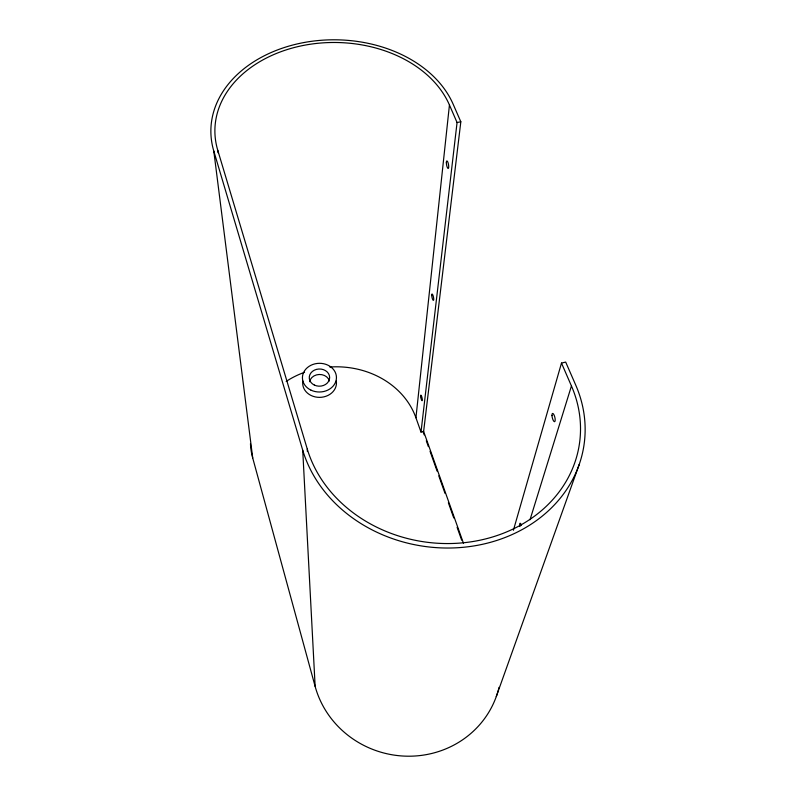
<?xml version="1.0" encoding="UTF-8"?>
<svg xmlns="http://www.w3.org/2000/svg" width="796" height="796" viewBox="0 0 796 796"><rect width="100%" height="100%" fill="white"/><g stroke="black" fill="none" stroke-linecap="round" stroke-linejoin="round"><path stroke-width="1.19" d="M498.445 689.684A94.973 90.834 14.7 0 1 407.035 756.19A94.973 90.834 14.7 0 1 315.146 686.441L252.72 457.999L213.796 151.071A124.196 92.147 0.8 0 1 302.43 42.825A124.196 92.147 0.8 0 1 453.173 104.246L460.824 121.788L423.631 431.432L421.004 432.059L415.93 417.771L449.441 104.992A120.196 89.162 0.8 0 0 303.505 45.412A120.196 89.162 0.8 0 0 217.766 150.305L218.074 152.762M421.004 432.059L457.063 122.534L449.441 104.992M513.4 530.265L561.488 363.066L565.687 362.08L575.677 384.965A143.877 123.37 8 0 1 485.321 543.648A143.877 123.37 8 0 1 302.709 450.148L213.796 151.071M530.017 519.758L571.438 385.97L561.488 363.066M496.276 696.56L579.219 464.436M457.063 122.534L460.824 121.788M423.631 431.432L463.491 543.32M422.965 431.402L424.218 434.915M426.298 440.765L428.377 446.606M430.049 451.292L437.123 471.172M438.785 475.849L445.034 493.401M448.367 502.754L453.77 517.967M457.103 527.32L461.68 540.185M217.776 150.305L307.276 449.043L307.385 451.521M302.719 450.148L315.146 686.441M571.448 385.97A139.23 119.38 8 0 1 483.928 539.32A139.23 119.38 8 0 1 307.266 449.043M519.987 526.554A3.632 0.925 75 0 1 519.947 523.33A3.632 0.925 75 0 1 521.46 525.211M309.594 381.702A10.129 8.567 -1.1 0 1 319.166 374.478A10.129 8.567 -1.1 0 1 329.415 380.896M499.032 687.356A94.973 90.834 14.7 0 1 498.644 688.908M252.72 458.008A85.918 74.645 -0.3 0 1 250.461 443.71M286.192 381.403A83.311 72.337 -0.2 0 1 304.56 372.289M329.783 367.026A83.311 72.337 -0.2 0 1 415.94 417.771M336.29 380.956A16.885 14.278 -1.1 0 1 319.544 397.373A16.885 14.278 -1.1 0 1 302.878 381.075M551.976 415.572A4.259 1.294 76.1 0 0 554.533 421.691A4.259 1.294 76.1 0 0 554.235 415.393A4.259 1.294 76.1 0 0 551.976 415.572M311.007 390.159A17.005 14.338 -1.1 0 0 336.449 377.493A17.005 14.338 -1.1 0 0 310.868 365.314A17.005 14.338 -1.1 0 0 311.007 390.159M314.36 385.075A10.209 8.607 -1.1 0 0 329.653 377.523A10.209 8.607 -1.1 0 0 314.33 370.18A10.209 8.607 -1.1 0 0 314.36 385.075M420.656 396.627A2.856 0.577 76.8 0 0 422.119 400.696A2.856 0.577 76.8 0 0 421.641 396.428A2.856 0.577 76.8 0 0 420.656 396.627M431.73 295.236A3.254 0.746 77.9 0 0 433.263 300.351A3.254 0.746 77.9 0 0 433.193 296.003A3.254 0.746 77.9 0 0 431.73 295.236M446.357 162.533A3.831 0.985 79.7 0 0 448.088 168.454A3.831 0.985 79.7 0 0 448.178 163.11A3.831 0.985 79.7 0 0 446.357 162.533"/></g></svg>
